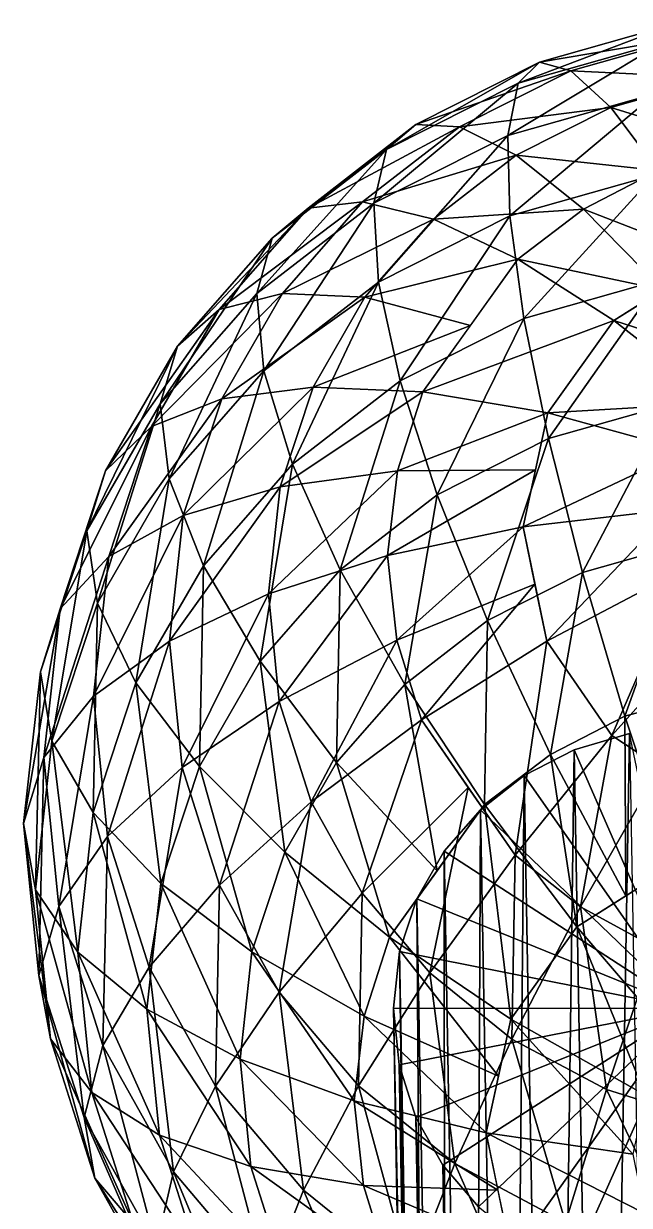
# Model space of a CAD drawing. Extents: x -23.6 to 25, y -17.9 to 25.9.
# Drawn here: x -23.63 to -21.387, y 2.967 to 7.347 of the extents above; entities that cross this region are included whole.
import ezdxf

# ---------------------------------------------------------------- set-up
doc = ezdxf.new("R2010")
doc.units = 0

msp = doc.modelspace()

# ---------------------------------------------------------------- linework, layer by layer
at = {"layer": 'Bras2_g7', "color": 2}
for points in [[(-21.59149, 4.65539, -34.85961), (-21.3869, 4.71582, -34.83514), (-21.48577, -1.27331, -21.11968)], [(-21.3869, 4.71582, -34.83514), (-21.59149, 4.65539, -34.85961), (-21.17218, 3.69622, -35.27673)], [(-21.28112, -1.21289, -21.09521), (-21.48577, -1.27331, -21.11968), (-21.3869, 4.71582, -34.83514)], [(-21.77685, 4.55969, -34.89947), (-21.59149, 4.65539, -34.85961), (-21.67114, -1.36907, -21.1596)], [(-21.59149, 4.65539, -34.85961), (-21.77685, 4.55969, -34.89947), (-21.17218, 3.69622, -35.27673)], [(-21.48577, -1.27331, -21.11968), (-21.67114, -1.36907, -21.1596), (-21.59149, 4.65539, -34.85961)], [(-21.17218, 3.69622, -35.27673), (-21.17218, 3.69622, -35.27673), (-21.59149, 4.65539, -34.85961)], [(-21.93853, 4.4328, -34.953), (-21.77685, 4.55969, -34.89947), (-21.83282, -1.49591, -21.21307)], [(-21.77685, 4.55969, -34.89947), (-21.93853, 4.4328, -34.953), (-21.17218, 3.69622, -35.27673)], [(-21.67114, -1.36907, -21.1596), (-21.83282, -1.49591, -21.21307), (-21.77685, 4.55969, -34.89947)], [(-21.17218, 3.69622, -35.27673), (-21.17218, 3.69622, -35.27673), (-21.77685, 4.55969, -34.89947)], [(-22.0722, 4.27893, -35.01837), (-21.93853, 4.4328, -34.953), (-21.96649, -1.64978, -21.27844)], [(-21.93853, 4.4328, -34.953), (-22.0722, 4.27893, -35.01837), (-21.17218, 3.69622, -35.27673)], [(-21.83282, -1.49591, -21.21307), (-21.96649, -1.64978, -21.27844), (-21.93853, 4.4328, -34.953)], [(-21.17218, 3.69622, -35.27673), (-21.17218, 3.69622, -35.27673), (-21.93853, 4.4328, -34.953)], [(-22.1734, 4.10229, -35.09381), (-22.0722, 4.27893, -35.01837), (-22.06762, -1.82641, -21.35388)], [(-22.0722, 4.27893, -35.01837), (-22.1734, 4.10229, -35.09381), (-21.17218, 3.69622, -35.27673)], [(-21.96649, -1.64978, -21.27844), (-22.06762, -1.82641, -21.35388), (-22.0722, 4.27893, -35.01837)], [(-21.17218, 3.69622, -35.27673), (-21.17218, 3.69622, -35.27673), (-22.0722, 4.27893, -35.01837)], [(-22.23773, 3.90704, -35.17755), (-22.1734, 4.10229, -35.09381), (-22.13195, -2.02166, -21.43762)], [(-22.1734, 4.10229, -35.09381), (-22.23773, 3.90704, -35.17755), (-21.17218, 3.69622, -35.27673)], [(-22.06762, -1.82641, -21.35388), (-22.13195, -2.02166, -21.43762), (-22.1734, 4.10229, -35.09381)], [(-21.17218, 3.69622, -35.27673), (-21.17218, 3.69622, -35.27673), (-22.1734, 4.10229, -35.09381)], [(-22.2608, 3.69738, -35.26782), (-22.23773, 3.90704, -35.17755), (-22.15502, -2.23132, -21.52795)], [(-22.23773, 3.90704, -35.17755), (-22.2608, 3.69738, -35.26782), (-21.17218, 3.69622, -35.27673)], [(-22.13195, -2.02166, -21.43762), (-22.15502, -2.23132, -21.52795), (-22.23773, 3.90704, -35.17755)], [(-21.17218, 3.69622, -35.27673), (-21.17218, 3.69622, -35.27673), (-22.23773, 3.90704, -35.17755)], [(-22.23962, 3.48767, -35.35852), (-22.2608, 3.69738, -35.26782), (-22.13391, -2.44104, -21.61859)], [(-22.15502, -2.23132, -21.52795), (-22.13391, -2.44104, -21.61859), (-22.2608, 3.69738, -35.26782)], [(-22.2608, 3.69738, -35.26782), (-22.23962, 3.48767, -35.35852), (-21.17218, 3.69622, -35.27673)], [(-21.17218, 3.69622, -35.27673), (-21.17218, 3.69622, -35.27673), (-22.2608, 3.69738, -35.26782)], [(-22.23962, 3.48767, -35.35852), (-22.17712, 3.29229, -35.44329), (-21.17218, 3.69622, -35.27673)], [(-21.17218, 3.69622, -35.27673), (-21.17218, 3.69622, -35.27673), (-22.23962, 3.48767, -35.35852)], [(-22.17712, 3.29229, -35.44329), (-22.07757, 3.11541, -35.52032), (-21.17218, 3.69622, -35.27673)], [(-21.17218, 3.69622, -35.27673), (-21.17218, 3.69622, -35.27673), (-22.17712, 3.29229, -35.44329)], [(-22.07757, 3.11541, -35.52032), (-21.94531, 2.9613, -35.58789), (-21.17218, 3.69622, -35.27673)], [(-21.17218, 3.69622, -35.27673), (-21.17218, 3.69622, -35.27673), (-22.07757, 3.11541, -35.52032)], [(-21.94531, 2.9613, -35.58789), (-21.78479, 2.83404, -35.64398), (-21.17218, 3.69622, -35.27673)], [(-21.17218, 3.69622, -35.27673), (-21.17218, 3.69622, -35.27673), (-21.94531, 2.9613, -35.58789)], [(-21.78479, 2.83404, -35.64398), (-21.60034, 2.73791, -35.68688), (-21.17218, 3.69622, -35.27673)], [(-21.17218, 3.69622, -35.27673), (-21.17218, 3.69622, -35.27673), (-21.78479, 2.83404, -35.64398)], [(-21.60034, 2.73791, -35.68688), (-21.39624, 2.67706, -35.71472), (-21.17218, 3.69622, -35.27673)], [(-21.17218, 3.69622, -35.27673), (-21.17218, 3.69622, -35.27673), (-21.60034, 2.73791, -35.68688)], [(-21.39624, 2.67706, -35.71472), (-21.17694, 2.6557, -35.72564), (-21.17218, 3.69622, -35.27673)], [(-21.17218, 3.69622, -35.27673), (-21.17218, 3.69622, -35.27673), (-21.39624, 2.67706, -35.71472)], [(-22.17712, 3.29229, -35.44329), (-22.23962, 3.48767, -35.35852), (-22.07135, -2.63647, -21.70336)], [(-22.13391, -2.44104, -21.61859), (-22.07135, -2.63647, -21.70336), (-22.23962, 3.48767, -35.35852)], [(-22.07757, 3.11541, -35.52032), (-22.17712, 3.29229, -35.44329), (-21.9718, -2.81329, -21.78045)], [(-22.07135, -2.63647, -21.70336), (-21.9718, -2.81329, -21.78045), (-22.17712, 3.29229, -35.44329)], [(-21.94531, 2.9613, -35.58789), (-22.07757, 3.11541, -35.52032), (-21.83959, -2.96746, -21.84796)], [(-21.9718, -2.81329, -21.78045), (-21.83959, -2.96746, -21.84796), (-22.07757, 3.11541, -35.52032)]]:
    msp.add_3dface(points, dxfattribs=at)
at = {"layer": 'Paume8', "color": 2}
for points in [[(-21.26214, 7.27795, -37.12164), (-21.79919, 7.12573, -37.20147), (-21.21466, 7.34692, -37.72033)], [(-21.71972, 7.20367, -37.79541), (-21.21466, 7.34692, -37.72033), (-21.79919, 7.12573, -37.20147)], [(-21.21466, 7.34692, -37.72033), (-21.71972, 7.20367, -37.79541), (-21.14898, 7.30096, -38.30828)], [(-21.28875, 7.08801, -36.52825), (-21.83691, 6.93261, -36.60968), (-21.26214, 7.27795, -37.12164)], [(-21.79919, 7.12573, -37.20147), (-21.26214, 7.27795, -37.12164), (-21.83691, 6.93261, -36.60968)], [(-21.60357, 7.17205, -38.37585), (-21.14898, 7.30096, -38.30828), (-21.71972, 7.20367, -37.79541)], [(-21.14898, 7.30096, -38.30828), (-21.60357, 7.17205, -38.37585), (-21.06774, 7.14624, -38.86932)], [(-21.79919, 7.12573, -37.20147), (-22.28564, 6.87988, -37.32031), (-21.71972, 7.20367, -37.79541)], [(-22.1773, 6.97253, -37.90716), (-21.71972, 7.20367, -37.79541), (-22.28564, 6.87988, -37.32031)], [(-21.71972, 7.20367, -37.79541), (-22.1773, 6.97253, -37.90716), (-21.60357, 7.17205, -38.37585)], [(-22.01531, 6.96405, -38.47637), (-21.60357, 7.17205, -38.37585), (-22.1773, 6.97253, -37.90716)], [(-21.60357, 7.17205, -38.37585), (-22.01531, 6.96405, -38.47637), (-21.45538, 7.03631, -38.92694)], [(-21.45538, 7.03631, -38.92694), (-21.06774, 7.14624, -38.86932), (-21.60357, 7.17205, -38.37585)], [(-21.06774, 7.14624, -38.86932), (-21.45538, 7.03631, -38.92694), (-20.97259, 6.88629, -39.38854)], [(-21.83691, 6.93261, -36.60968), (-22.33355, 6.6817, -36.73095), (-21.79919, 7.12573, -37.20147)], [(-22.28564, 6.87988, -37.32031), (-21.79919, 7.12573, -37.20147), (-22.33355, 6.6817, -36.73095)], [(-21.83691, 6.93261, -36.60968), (-21.28875, 7.08801, -36.52825), (-21.8291, 6.63427, -36.06213)], [(-21.29205, 6.78656, -35.98229), (-21.8291, 6.63427, -36.06213), (-21.28875, 7.08801, -36.52825)], [(-21.80651, 6.85888, -39.01269), (-21.45538, 7.03631, -38.92694), (-22.01531, 6.96405, -38.47637)], [(-21.45538, 7.03631, -38.92694), (-21.80651, 6.85888, -39.01269), (-21.28009, 6.802, -39.43304)], [(-21.28009, 6.802, -39.43304), (-20.97259, 6.88629, -39.38854), (-21.45538, 7.03631, -38.92694)], [(-22.28564, 6.87988, -37.32031), (-22.71002, 6.55139, -37.47314), (-22.1773, 6.97253, -37.90716)], [(-22.57641, 6.66351, -38.05096), (-22.1773, 6.97253, -37.90716), (-22.71002, 6.55139, -37.47314)], [(-22.1773, 6.97253, -37.90716), (-22.57641, 6.66351, -38.05096), (-22.01531, 6.96405, -38.47637)], [(-22.37451, 6.68597, -38.60577), (-22.01531, 6.96405, -38.47637), (-22.57641, 6.66351, -38.05096)], [(-22.01531, 6.96405, -38.47637), (-22.37451, 6.68597, -38.60577), (-21.80651, 6.85888, -39.01269)], [(-22.33355, 6.6817, -36.73095), (-21.83691, 6.93261, -36.60968), (-22.31561, 6.38848, -36.18096)], [(-21.8291, 6.63427, -36.06213), (-22.31561, 6.38848, -36.18096), (-21.83691, 6.93261, -36.60968)], [(-22.33355, 6.6817, -36.73095), (-22.76666, 6.34637, -36.88702), (-22.28564, 6.87988, -37.32031)], [(-22.71002, 6.55139, -37.47314), (-22.28564, 6.87988, -37.32031), (-22.76666, 6.34637, -36.88702)], [(-22.11279, 6.62176, -39.12304), (-21.80651, 6.85888, -39.01269), (-22.37451, 6.68597, -38.60577)], [(-21.80651, 6.85888, -39.01269), (-22.11279, 6.62176, -39.12304), (-21.55615, 6.65966, -39.5017)], [(-21.55615, 6.65966, -39.5017), (-21.28009, 6.802, -39.43304), (-21.80651, 6.85888, -39.01269)], [(-21.28009, 6.802, -39.43304), (-21.55615, 6.65966, -39.5017), (-21.08239, 6.47454, -39.87835)], [(-21.8291, 6.63427, -36.06213), (-21.29205, 6.78656, -35.98229), (-21.77758, 6.25451, -35.5949)], [(-21.27252, 6.3977, -35.51983), (-21.77758, 6.25451, -35.5949), (-21.29205, 6.78656, -35.98229)], [(-22.71002, 6.55139, -37.47314), (-23.06079, 6.151, -37.65509), (-22.57641, 6.66351, -38.05096)], [(-22.90631, 6.28698, -38.22204), (-22.57641, 6.66351, -38.05096), (-23.06079, 6.151, -37.65509)], [(-22.57641, 6.66351, -38.05096), (-22.90631, 6.28698, -38.22204), (-22.37451, 6.68597, -38.60577)], [(-22.67138, 6.3471, -38.75976), (-22.37451, 6.68597, -38.60577), (-22.90631, 6.28698, -38.22204)], [(-22.76666, 6.34637, -36.88702), (-22.33355, 6.6817, -36.73095), (-22.73999, 6.05993, -36.3338)], [(-22.31561, 6.38848, -36.18096), (-22.73999, 6.05993, -36.3338), (-22.33355, 6.6817, -36.73095)], [(-22.37451, 6.68597, -38.60577), (-22.67138, 6.3471, -38.75976), (-22.11279, 6.62176, -39.12304)], [(-21.79992, 6.47424, -39.58807), (-21.55615, 6.65966, -39.5017), (-22.11279, 6.62176, -39.12304)], [(-21.55615, 6.65966, -39.5017), (-21.79992, 6.47424, -39.58807), (-21.26336, 6.36047, -39.93231)], [(-21.26336, 6.36047, -39.93231), (-21.08239, 6.47454, -39.87835), (-21.55615, 6.65966, -39.5017)], [(-22.36596, 6.33282, -39.25433), (-22.11279, 6.62176, -39.12304), (-22.67138, 6.3471, -38.75976)], [(-22.11279, 6.62176, -39.12304), (-22.36596, 6.33282, -39.25433), (-21.79992, 6.47424, -39.58807)], [(-22.31561, 6.38848, -36.18096), (-21.8291, 6.63427, -36.06213), (-22.23516, 6.02331, -35.70666)], [(-21.77758, 6.25451, -35.5949), (-22.23516, 6.02331, -35.70666), (-21.8291, 6.63427, -36.06213)], [(-22.76666, 6.34637, -36.88702), (-23.12469, 5.93768, -37.07269), (-22.71002, 6.55139, -37.47314)], [(-23.06079, 6.151, -37.65509), (-22.71002, 6.55139, -37.47314), (-23.12469, 5.93768, -37.07269)], [(-21.97576, 6.22833, -39.69879), (-21.79992, 6.47424, -39.58807), (-22.36596, 6.33282, -39.25433)], [(-21.79992, 6.47424, -39.58807), (-22.15161, 5.98242, -39.80944), (-21.44427, 6.24633, -39.98626)], [(-21.44427, 6.24633, -39.98626), (-21.26336, 6.36047, -39.93231), (-21.79992, 6.47424, -39.58807)], [(-21.08239, 6.47454, -39.87835), (-21.44427, 6.24633, -39.98626), (-20.86718, 6.0595, -40.24713)], [(-21.77758, 6.25451, -35.5949), (-21.27252, 6.3977, -35.51983), (-21.6867, 5.80871, -35.21502)], [(-21.23211, 5.93756, -35.14746), (-21.6867, 5.80871, -35.21502), (-21.27252, 6.3977, -35.51983)], [(-22.73999, 6.05993, -36.3338), (-22.31561, 6.38848, -36.18096), (-22.63427, 5.71435, -35.8504)], [(-22.23516, 6.02331, -35.70666), (-22.63427, 5.71435, -35.8504), (-22.31561, 6.38848, -36.18096)], [(-22.90631, 6.28698, -38.22204), (-23.15606, 5.85302, -38.41577), (-22.67138, 6.3471, -38.75976)], [(-22.89617, 5.9566, -38.93408), (-22.67138, 6.3471, -38.75976), (-23.15606, 5.85302, -38.41577)], [(-23.12469, 5.93768, -37.07269), (-22.76666, 6.34637, -36.88702), (-23.09069, 5.6596, -36.51574)], [(-22.73999, 6.05993, -36.3338), (-23.09069, 5.6596, -36.51574), (-22.76666, 6.34637, -36.88702)], [(-22.67138, 6.3471, -38.75976), (-22.89617, 5.9566, -38.93408), (-22.36596, 6.33282, -39.25433)], [(-22.55761, 5.99981, -39.40301), (-22.36596, 6.33282, -39.25433), (-22.89617, 5.9566, -38.93408)], [(-22.36596, 6.33282, -39.25433), (-22.55761, 5.99981, -39.40301), (-21.97576, 6.22833, -39.69879)], [(-23.06079, 6.151, -37.65509), (-23.32629, 5.68963, -37.86108), (-22.90631, 6.28698, -38.22204)], [(-23.15606, 5.85302, -38.41577), (-22.90631, 6.28698, -38.22204), (-23.32629, 5.68963, -37.86108)], [(-22.15161, 5.98242, -39.80944), (-21.97576, 6.22833, -39.69879), (-22.55761, 5.99981, -39.40301)], [(-22.23516, 6.02331, -35.70666), (-21.77758, 6.25451, -35.5949), (-22.09844, 5.60064, -35.31555)], [(-21.68914, 5.90399, -40.14038), (-21.44427, 6.24633, -39.98626), (-22.15161, 5.98242, -39.80944)], [(-21.6867, 5.80871, -35.21502), (-22.09844, 5.60064, -35.31555), (-21.77758, 6.25451, -35.5949)], [(-21.44427, 6.24633, -39.98626), (-21.68914, 5.90399, -40.14038), (-21.05456, 5.94134, -40.30303)], [(-21.05456, 5.94134, -40.30303), (-20.86718, 6.0595, -40.24713), (-21.44427, 6.24633, -39.98626)], [(-23.12469, 5.93768, -37.07269), (-23.39575, 5.46673, -37.28295), (-23.06079, 6.151, -37.65509)], [(-23.32629, 5.68963, -37.86108), (-23.06079, 6.151, -37.65509), (-23.39575, 5.46673, -37.28295)], [(-23.09069, 5.6596, -36.51574), (-22.73999, 6.05993, -36.3338), (-22.96417, 5.33776, -36.02148)], [(-22.63427, 5.71435, -35.8504), (-22.96417, 5.33776, -36.02148), (-22.73999, 6.05993, -36.3338)], [(-22.63427, 5.71435, -35.8504), (-22.23516, 6.02331, -35.70666), (-22.45764, 5.32257, -35.44494)], [(-22.09844, 5.60064, -35.31555), (-22.45764, 5.32257, -35.44494), (-22.23516, 6.02331, -35.70666)], [(-22.89617, 5.9566, -38.93408), (-23.03906, 5.52362, -39.12463), (-22.55761, 5.99981, -39.40301)], [(-22.6795, 5.63061, -39.56549), (-22.55761, 5.99981, -39.40301), (-23.03906, 5.52362, -39.12463)], [(-22.55761, 5.99981, -39.40301), (-22.6795, 5.63061, -39.56549), (-22.15161, 5.98242, -39.80944)], [(-22.2453, 5.68951, -39.93823), (-22.15161, 5.98242, -39.80944), (-22.6795, 5.63061, -39.56549)], [(-22.15161, 5.98242, -39.80944), (-22.2453, 5.68951, -39.93823), (-21.68914, 5.90399, -40.14038)], [(-23.39575, 5.46673, -37.28295), (-23.12469, 5.93768, -37.07269), (-23.35626, 5.19818, -36.72167)], [(-23.09069, 5.6596, -36.51574), (-23.35626, 5.19818, -36.72167), (-23.12469, 5.93768, -37.07269)], [(-23.15606, 5.85302, -38.41577), (-23.31488, 5.37194, -38.62744), (-22.89617, 5.9566, -38.93408)], [(-23.03906, 5.52362, -39.12463), (-22.89617, 5.9566, -38.93408), (-23.31488, 5.37194, -38.62744)], [(-21.18139, 5.76409, -40.38281), (-21.05456, 5.94134, -40.30303), (-21.68914, 5.90399, -40.14038)], [(-21.6867, 5.80871, -35.21502), (-21.23211, 5.93756, -35.14746), (-21.56048, 5.31201, -34.92944)], [(-21.17291, 5.42193, -34.87182), (-21.56048, 5.31201, -34.92944), (-21.23211, 5.93756, -35.14746)], [(-21.73474, 5.69293, -40.2326), (-21.68914, 5.90399, -40.14038), (-22.2453, 5.68951, -39.93823)], [(-21.68914, 5.90399, -40.14038), (-21.78027, 5.48187, -40.32489), (-21.18139, 5.76409, -40.38281)], [(-23.32629, 5.68963, -37.86108), (-23.49517, 5.17816, -38.08612), (-23.15606, 5.85302, -38.41577)], [(-23.31488, 5.37194, -38.62744), (-23.15606, 5.85302, -38.41577), (-23.49517, 5.17816, -38.08612)], [(-22.09844, 5.60064, -35.31555), (-21.6867, 5.80871, -35.21502), (-21.91168, 5.13464, -35.01519)], [(-21.56048, 5.31201, -34.92944), (-21.91168, 5.13464, -35.01519), (-21.6867, 5.80871, -35.21502)], [(-21.22851, 5.54553, -40.47833), (-21.18139, 5.76409, -40.38281), (-21.78027, 5.48187, -40.32489)], [(-22.96417, 5.33776, -36.02148), (-22.63427, 5.71435, -35.8504), (-22.75451, 4.9837, -35.59893)], [(-22.45764, 5.32257, -35.44494), (-22.75451, 4.9837, -35.59893), (-22.63427, 5.71435, -35.8504)], [(-23.39575, 5.46673, -37.28295), (-23.56811, 4.94464, -37.51269), (-23.32629, 5.68963, -37.86108)], [(-23.49517, 5.17816, -38.08612), (-23.32629, 5.68963, -37.86108), (-23.56811, 4.94464, -37.51269)], [(-23.35626, 5.19818, -36.72167), (-23.09069, 5.6596, -36.51574), (-23.21392, 4.90386, -36.21527)], [(-22.96417, 5.33776, -36.02148), (-23.21392, 4.90386, -36.21527), (-23.09069, 5.6596, -36.51574)], [(-22.6795, 5.63061, -39.56549), (-22.7232, 5.23303, -39.73809), (-22.2453, 5.68951, -39.93823)], [(-22.28253, 5.37609, -40.0744), (-22.2453, 5.68951, -39.93823), (-22.7232, 5.23303, -39.73809)], [(-22.2453, 5.68951, -39.93823), (-22.28253, 5.37609, -40.0744), (-21.73474, 5.69293, -40.2326)], [(-21.78027, 5.48187, -40.32489), (-21.73474, 5.69293, -40.2326), (-22.28253, 5.37609, -40.0744)], [(-23.03906, 5.52362, -39.12463), (-23.09033, 5.05737, -39.32708), (-22.6795, 5.63061, -39.56549)], [(-22.7232, 5.23303, -39.73809), (-22.6795, 5.63061, -39.56549), (-23.09033, 5.05737, -39.32708)], [(-22.45764, 5.32257, -35.44494), (-22.09844, 5.60064, -35.31555), (-22.21795, 4.89752, -35.12554)], [(-21.91168, 5.13464, -35.01519), (-22.21795, 4.89752, -35.12554), (-22.09844, 5.60064, -35.31555)], [(-23.31488, 5.37194, -38.62744), (-23.37182, 4.85388, -38.85241), (-23.03906, 5.52362, -39.12463)], [(-23.09033, 5.05737, -39.32708), (-23.03906, 5.52362, -39.12463), (-23.37182, 4.85388, -38.85241)], [(-21.78027, 5.48187, -40.32489), (-21.69305, 5.05737, -40.50567), (-21.22851, 5.54553, -40.47833)], [(-21.18341, 5.3258, -40.57196), (-21.22851, 5.54553, -40.47833), (-21.69305, 5.05737, -40.50567)], [(-22.28253, 5.37609, -40.0744), (-22.24822, 5.06176, -40.2091), (-21.78027, 5.48187, -40.32489)], [(-21.73669, 5.26965, -40.41528), (-21.78027, 5.48187, -40.32489), (-22.24822, 5.06176, -40.2091)], [(-23.56811, 4.94464, -37.51269), (-23.39575, 5.46673, -37.28295), (-23.52508, 4.6867, -36.94677)], [(-23.35626, 5.19818, -36.72167), (-23.52508, 4.6867, -36.94677), (-23.39575, 5.46673, -37.28295)], [(-21.56048, 5.31201, -34.92944), (-21.17291, 5.42193, -34.87182), (-21.40332, 4.77996, -34.74523)], [(-21.09588, 4.86425, -34.70074), (-21.40332, 4.77996, -34.74523), (-21.17291, 5.42193, -34.87182)], [(-23.49517, 5.17816, -38.08612), (-23.55572, 4.62731, -38.32531), (-23.31488, 5.37194, -38.62744)], [(-23.37182, 4.85388, -38.85241), (-23.31488, 5.37194, -38.62744), (-23.55572, 4.62731, -38.32531)], [(-22.7232, 5.23303, -39.73809), (-22.68316, 4.83435, -39.90899), (-22.28253, 5.37609, -40.0744)], [(-22.24822, 5.06176, -40.2091), (-22.28253, 5.37609, -40.0744), (-22.68316, 4.83435, -39.90899)], [(-23.21392, 4.90386, -36.21527), (-22.96417, 5.33776, -36.02148), (-22.9793, 4.5932, -35.77325)], [(-22.75451, 4.9837, -35.59893), (-22.9793, 4.5932, -35.77325), (-22.96417, 5.33776, -36.02148)], [(-22.75451, 4.9837, -35.59893), (-22.45764, 5.32257, -35.44494), (-22.47106, 4.60852, -35.25683)], [(-22.21795, 4.89752, -35.12554), (-22.47106, 4.60852, -35.25683), (-22.45764, 5.32257, -35.44494)], [(-21.91168, 5.13464, -35.01519), (-21.56048, 5.31201, -34.92944), (-21.67944, 4.63763, -34.8139)], [(-21.69305, 5.05737, -40.50567), (-21.45135, 4.70843, -40.64984), (-21.18341, 5.3258, -40.57196)], [(-21.40332, 4.77996, -34.74523), (-21.67944, 4.63763, -34.8139), (-21.56048, 5.31201, -34.92944)], [(-21.05822, 5.14514, -40.64654), (-21.18341, 5.3258, -40.57196), (-21.45135, 4.70843, -40.64984)], [(-22.24822, 5.06176, -40.2091), (-22.15722, 4.76641, -40.3341), (-21.73669, 5.26965, -40.41528)], [(-21.69305, 5.05737, -40.50567), (-21.73669, 5.26965, -40.41528), (-22.15722, 4.76641, -40.3341)], [(-23.09033, 5.05737, -39.32708), (-23.04339, 4.58984, -39.52746), (-22.7232, 5.23303, -39.73809)], [(-22.68316, 4.83435, -39.90899), (-22.7232, 5.23303, -39.73809), (-23.04339, 4.58984, -39.52746)], [(-23.56811, 4.94464, -37.51269), (-23.62994, 4.38238, -37.75683), (-23.49517, 5.17816, -38.08612)], [(-23.55572, 4.62731, -38.32531), (-23.49517, 5.17816, -38.08612), (-23.62994, 4.38238, -37.75683)], [(-23.52508, 4.6867, -36.94677), (-23.35626, 5.19818, -36.72167), (-23.37274, 4.42279, -36.42694)], [(-23.21392, 4.90386, -36.21527), (-23.37274, 4.42279, -36.42694), (-23.35626, 5.19818, -36.72167)], [(-22.21795, 4.89752, -35.12554), (-21.91168, 5.13464, -35.01519), (-21.92315, 4.45214, -34.90026)], [(-21.67944, 4.63763, -34.8139), (-21.92315, 4.45214, -34.90026), (-21.91168, 5.13464, -35.01519)], [(-21.45135, 4.70843, -40.64984), (-21.09161, 4.47058, -40.74298), (-21.05822, 5.14514, -40.64654)], [(-23.37182, 4.85388, -38.85241), (-23.31964, 4.33441, -39.07513), (-23.09033, 5.05737, -39.32708)], [(-23.04339, 4.58984, -39.52746), (-23.09033, 5.05737, -39.32708), (-23.31964, 4.33441, -39.07513)], [(-22.68316, 4.83435, -39.90899), (-22.56469, 4.46191, -40.06652), (-22.24822, 5.06176, -40.2091)], [(-22.15722, 4.76641, -40.3341), (-22.24822, 5.06176, -40.2091), (-22.56469, 4.46191, -40.06652)], [(-22.15722, 4.76641, -40.3341), (-21.81005, 4.26519, -40.54113), (-21.69305, 5.05737, -40.50567)], [(-21.45135, 4.70843, -40.64984), (-21.69305, 5.05737, -40.50567), (-21.81005, 4.26519, -40.54113)], [(-22.9793, 4.5932, -35.77325), (-22.75451, 4.9837, -35.59893), (-22.66278, 4.27551, -35.40551)], [(-22.47106, 4.60852, -35.25683), (-22.66278, 4.27551, -35.40551), (-22.75451, 4.9837, -35.59893)], [(-23.62994, 4.38238, -37.75683), (-23.56811, 4.94464, -37.51269), (-23.58569, 4.13586, -37.18597)], [(-23.52508, 4.6867, -36.94677), (-23.58569, 4.13586, -37.18597), (-23.56811, 4.94464, -37.51269)], [(-23.37274, 4.42279, -36.42694), (-23.21392, 4.90386, -36.21527), (-23.12219, 4.16021, -35.9638)], [(-22.9793, 4.5932, -35.77325), (-23.12219, 4.16021, -35.9638), (-23.21392, 4.90386, -36.21527)], [(-22.47106, 4.60852, -35.25683), (-22.21795, 4.89752, -35.12554), (-22.09906, 4.20629, -35.01098)], [(-21.92315, 4.45214, -34.90026), (-22.09906, 4.20629, -35.01098), (-22.21795, 4.89752, -35.12554)], [(-21.40332, 4.77996, -34.74523), (-21.09588, 4.86425, -34.70074), (-21.21936, 4.22766, -34.66931)], [(-23.55572, 4.62731, -38.32531), (-23.50024, 4.07495, -38.56213), (-23.37182, 4.85388, -38.85241)], [(-23.31964, 4.33441, -39.07513), (-23.37182, 4.85388, -38.85241), (-23.50024, 4.07495, -38.56213)], [(-23.04339, 4.58984, -39.52746), (-22.90447, 4.15313, -39.71221), (-22.68316, 4.83435, -39.90899)], [(-22.56469, 4.46191, -40.06652), (-22.68316, 4.83435, -39.90899), (-22.90447, 4.15313, -39.71221)], [(-21.67944, 4.63763, -34.8139), (-21.40332, 4.77996, -34.74523), (-21.40032, 4.11358, -34.72326)], [(-21.21936, 4.22766, -34.66931), (-21.40032, 4.11358, -34.72326), (-21.40332, 4.77996, -34.74523)], [(-22.56469, 4.46191, -40.06652), (-22.37615, 4.12384, -40.20739), (-22.15722, 4.76641, -40.3341)], [(-21.98364, 4.5158, -40.43762), (-22.15722, 4.76641, -40.3341), (-22.37615, 4.12384, -40.20739)], [(-21.81005, 4.26519, -40.54113), (-21.56805, 4.0733, -40.61761), (-21.45135, 4.70843, -40.64984)], [(-21.27148, 4.58953, -40.69635), (-21.45135, 4.70843, -40.64984), (-21.56805, 4.0733, -40.61761)], [(-23.58569, 4.13586, -37.18597), (-23.52508, 4.6867, -36.94677), (-23.42968, 3.90472, -36.65191)], [(-23.37274, 4.42279, -36.42694), (-23.42968, 3.90472, -36.65191), (-23.52508, 4.6867, -36.94677)], [(-23.62994, 4.38238, -37.75683), (-23.5733, 3.81854, -37.99853), (-23.55572, 4.62731, -38.32531)], [(-23.50024, 4.07495, -38.56213), (-23.55572, 4.62731, -38.32531), (-23.5733, 3.81854, -37.99853)], [(-22.66278, 4.27551, -35.40551), (-22.47106, 4.60852, -35.25683), (-22.2749, 3.96038, -35.12164)], [(-22.09906, 4.20629, -35.01098), (-22.2749, 3.96038, -35.12164), (-22.47106, 4.60852, -35.25683)], [(-21.92315, 4.45214, -34.90026), (-21.67944, 4.63763, -34.8139), (-21.58129, 3.99945, -34.77722)], [(-21.40032, 4.11358, -34.72326), (-21.58129, 3.99945, -34.77722), (-21.67944, 4.63763, -34.8139)], [(-23.31964, 4.33441, -39.07513), (-23.16528, 3.84906, -39.28039), (-23.04339, 4.58984, -39.52746)], [(-22.90447, 4.15313, -39.71221), (-23.04339, 4.58984, -39.52746), (-23.16528, 3.84906, -39.28039)], [(-23.12219, 4.16021, -35.9638), (-22.9793, 4.5932, -35.77325), (-22.78466, 3.90631, -35.56799)], [(-22.66278, 4.27551, -35.40551), (-22.78466, 3.90631, -35.56799), (-22.9793, 4.5932, -35.77325)], [(-21.56805, 4.0733, -40.61761), (-21.29333, 3.92352, -40.67498), (-21.27148, 4.58953, -40.69635)], [(-22.37615, 4.12384, -40.20739), (-22.12567, 3.82806, -40.32843), (-21.98364, 4.5158, -40.43762)], [(-21.81005, 4.26519, -40.54113), (-21.98364, 4.5158, -40.43762), (-22.12567, 3.82806, -40.32843)], [(-22.90447, 4.15313, -39.71221), (-22.68328, 3.75665, -39.87744), (-22.56469, 4.46191, -40.06652)], [(-22.37615, 4.12384, -40.20739), (-22.56469, 4.46191, -40.06652), (-22.68328, 3.75665, -39.87744)], [(-22.2749, 3.96038, -35.12164), (-21.92315, 4.45214, -34.90026), (-21.82617, 3.6571, -34.93139)], [(-21.58129, 3.99945, -34.77722), (-21.82617, 3.6571, -34.93139), (-21.92315, 4.45214, -34.90026)], [(-23.5733, 3.81854, -37.99853), (-23.62994, 4.38238, -37.75683), (-23.53021, 3.58349, -37.42279)], [(-23.58569, 4.13586, -37.18597), (-23.53021, 3.58349, -37.42279), (-23.62994, 4.38238, -37.75683)], [(-23.42968, 3.90472, -36.65191), (-23.37274, 4.42279, -36.42694), (-23.17346, 3.69396, -36.16625)], [(-23.12219, 4.16021, -35.9638), (-23.17346, 3.69396, -36.16625), (-23.37274, 4.42279, -36.42694)], [(-23.50024, 4.07495, -38.56213), (-23.33612, 3.55895, -38.78033), (-23.31964, 4.33441, -39.07513)], [(-23.16528, 3.84906, -39.28039), (-23.31964, 4.33441, -39.07513), (-23.33612, 3.55895, -38.78033)], [(-22.78466, 3.90631, -35.56799), (-22.66278, 4.27551, -35.40551), (-22.36859, 3.66748, -35.25042)], [(-22.2749, 3.96038, -35.12164), (-22.36859, 3.66748, -35.25042), (-22.66278, 4.27551, -35.40551)], [(-22.12567, 3.82806, -40.32843), (-21.82159, 3.58276, -40.4262), (-21.81005, 4.26519, -40.54113)], [(-21.56805, 4.0733, -40.61761), (-21.81005, 4.26519, -40.54113), (-21.82159, 3.58276, -40.4262)], [(-21.58129, 3.99945, -34.77722), (-21.21936, 4.22766, -34.66931), (-21.20025, 3.55242, -34.76458)], [(-23.53021, 3.58349, -37.42279), (-23.58569, 4.13586, -37.18597), (-23.3775, 3.38519, -36.87457)], [(-23.42968, 3.90472, -36.65191), (-23.3775, 3.38519, -36.87457), (-23.58569, 4.13586, -37.18597)], [(-23.17346, 3.69396, -36.16625), (-23.12219, 4.16021, -35.9638), (-22.82836, 3.50872, -35.7406)], [(-23.16528, 3.84906, -39.28039), (-22.91955, 3.4085, -39.46398), (-22.90447, 4.15313, -39.71221)], [(-22.78466, 3.90631, -35.56799), (-22.82836, 3.50872, -35.7406), (-23.12219, 4.16021, -35.9638)], [(-22.68328, 3.75665, -39.87744), (-22.90447, 4.15313, -39.71221), (-22.91955, 3.4085, -39.46398)], [(-22.68328, 3.75665, -39.87744), (-22.38958, 3.40979, -40.01928), (-22.37615, 4.12384, -40.20739)], [(-22.12567, 3.82806, -40.32843), (-22.37615, 4.12384, -40.20739), (-22.38958, 3.40979, -40.01928)], [(-23.5733, 3.81854, -37.99853), (-23.40576, 3.29187, -38.22131), (-23.50024, 4.07495, -38.56213)], [(-23.33612, 3.55895, -38.78033), (-23.50024, 4.07495, -38.56213), (-23.40576, 3.29187, -38.22131)], [(-21.82159, 3.58276, -40.4262), (-21.4721, 3.39587, -40.49761), (-21.56805, 4.0733, -40.61761)], [(-21.29333, 3.92352, -40.67498), (-21.56805, 4.0733, -40.61761), (-21.4721, 3.39587, -40.49761)], [(-21.82617, 3.6571, -34.93139), (-21.58129, 3.99945, -34.77722), (-21.32702, 3.37512, -34.84442)], [(-21.20025, 3.55242, -34.76458), (-21.32702, 3.37512, -34.84442), (-21.58129, 3.99945, -34.77722)], [(-22.36859, 3.66748, -35.25042), (-22.2749, 3.96038, -35.12164), (-21.87176, 3.44604, -35.02362)], [(-21.82617, 3.6571, -34.93139), (-21.87176, 3.44604, -35.02362), (-22.2749, 3.96038, -35.12164)], [(-23.3775, 3.38519, -36.87457), (-23.42968, 3.90472, -36.65191), (-23.12646, 3.2265, -36.36669)], [(-23.17346, 3.69396, -36.16625), (-23.12646, 3.2265, -36.36669), (-23.42968, 3.90472, -36.65191)], [(-22.82836, 3.50872, -35.7406), (-22.78466, 3.90631, -35.56799), (-22.40582, 3.35406, -35.38659)], [(-22.36859, 3.66748, -35.25042), (-22.40582, 3.35406, -35.38659), (-22.78466, 3.90631, -35.56799)], [(-21.4721, 3.39587, -40.49761), (-21.08557, 3.27557, -40.5393), (-21.29333, 3.92352, -40.67498)], [(-23.40576, 3.29187, -38.22131), (-23.5733, 3.81854, -37.99853), (-23.36608, 3.0675, -37.64099)], [(-23.53021, 3.58349, -37.42279), (-23.36608, 3.0675, -37.64099), (-23.5733, 3.81854, -37.99853)], [(-23.33612, 3.55895, -38.78033), (-23.07482, 3.09051, -38.97552), (-23.16528, 3.84906, -39.28039)], [(-22.91955, 3.4085, -39.46398), (-23.16528, 3.84906, -39.28039), (-23.07482, 3.09051, -38.97552)], [(-22.38958, 3.40979, -40.01928), (-22.03302, 3.12213, -40.13403), (-22.12567, 3.82806, -40.32843)], [(-21.82159, 3.58276, -40.4262), (-22.12567, 3.82806, -40.32843), (-22.03302, 3.12213, -40.13403)], [(-22.91955, 3.4085, -39.46398), (-22.5932, 3.02307, -39.62164), (-22.68328, 3.75665, -39.87744)], [(-22.38958, 3.40979, -40.01928), (-22.68328, 3.75665, -39.87744), (-22.5932, 3.02307, -39.62164)], [(-23.12646, 3.2265, -36.36669), (-23.17346, 3.69396, -36.16625), (-22.78833, 3.1101, -35.91149)], [(-22.82836, 3.50872, -35.7406), (-22.78833, 3.1101, -35.91149), (-23.17346, 3.69396, -36.16625)], [(-22.40582, 3.35406, -35.38659), (-22.36859, 3.66748, -35.25042), (-21.91729, 3.23498, -35.11584)], [(-21.87176, 3.44604, -35.02362), (-21.91729, 3.23498, -35.11584), (-22.36859, 3.66748, -35.25042)], [(-21.91729, 3.23498, -35.11584), (-21.82617, 3.6571, -34.93139), (-21.3742, 3.15661, -34.93988)], [(-21.32702, 3.37512, -34.84442), (-21.3742, 3.15661, -34.93988), (-21.82617, 3.6571, -34.93139)], [(-23.36608, 3.0675, -37.64099), (-23.53021, 3.58349, -37.42279), (-23.22314, 2.8999, -37.07989)], [(-23.3775, 3.38519, -36.87457), (-23.22314, 2.8999, -37.07989), (-23.53021, 3.58349, -37.42279)], [(-23.40576, 3.29187, -38.22131), (-23.13909, 2.81372, -38.42053), (-23.33612, 3.55895, -38.78033)], [(-23.07482, 3.09051, -38.97552), (-23.33612, 3.55895, -38.78033), (-23.13909, 2.81372, -38.42053)], [(-22.03302, 3.12213, -40.13403), (-21.62322, 2.90301, -40.21777), (-21.82159, 3.58276, -40.4262)], [(-21.4721, 3.39587, -40.49761), (-21.82159, 3.58276, -40.4262), (-21.62322, 2.90301, -40.21777)], [(-22.78833, 3.1101, -35.91149), (-22.82836, 3.50872, -35.7406), (-22.37145, 3.03973, -35.5213)], [(-22.40582, 3.35406, -35.38659), (-22.37145, 3.03973, -35.5213), (-22.82836, 3.50872, -35.7406)], [(-23.22314, 2.8999, -37.07989), (-23.3775, 3.38519, -36.87457), (-22.98754, 2.78973, -36.55139)], [(-23.12646, 3.2265, -36.36669), (-22.98754, 2.78973, -36.55139), (-23.3775, 3.38519, -36.87457)], [(-23.07482, 3.09051, -38.97552), (-22.72784, 2.68072, -39.14312), (-22.91955, 3.4085, -39.46398)], [(-22.5932, 3.02307, -39.62164), (-22.91955, 3.4085, -39.46398), (-22.72784, 2.68072, -39.14312)], [(-22.5932, 3.02307, -39.62164), (-22.19696, 2.70343, -39.74908), (-22.38958, 3.40979, -40.01928)], [(-22.03302, 3.12213, -40.13403), (-22.38958, 3.40979, -40.01928), (-22.19696, 2.70343, -39.74908)], [(-21.62322, 2.90301, -40.21777), (-21.16992, 2.7619, -40.26666), (-21.4721, 3.39587, -40.49761)], [(-21.08557, 3.27557, -40.5393), (-21.4721, 3.39587, -40.49761), (-21.16992, 2.7619, -40.26666)], [(-22.37145, 3.03973, -35.5213), (-22.40582, 3.35406, -35.38659), (-21.87365, 3.02276, -35.20623)], [(-21.91729, 3.23498, -35.11584), (-21.87365, 3.02276, -35.20623), (-22.40582, 3.35406, -35.38659)], [(-23.13909, 2.81372, -38.42053), (-23.40576, 3.29187, -38.22131), (-23.10479, 2.59906, -37.83618)], [(-23.36608, 3.0675, -37.64099), (-23.10479, 2.59906, -37.83618), (-23.40576, 3.29187, -38.22131)], [(-22.98754, 2.78973, -36.55139), (-23.12646, 3.2265, -36.36669), (-22.66986, 2.7376, -36.06903)], [(-22.78833, 3.1101, -35.91149), (-22.66986, 2.7376, -36.06903), (-23.12646, 3.2265, -36.36669)], [(-21.83007, 2.81054, -35.29663), (-21.91729, 3.23498, -35.11584), (-21.32904, 2.93682, -35.0335)], [(-21.3742, 3.15661, -34.93988), (-21.32904, 2.93682, -35.0335), (-21.91729, 3.23498, -35.11584)], [(-22.66986, 2.7376, -36.06903), (-22.78833, 3.1101, -35.91149), (-22.28051, 2.74438, -35.6463)], [(-22.37145, 3.03973, -35.5213), (-22.28051, 2.74438, -35.6463), (-22.78833, 3.1101, -35.91149)], [(-22.19696, 2.70343, -39.74908), (-21.74157, 2.45996, -39.8421), (-22.03302, 3.12213, -40.13403)], [(-21.62322, 2.90301, -40.21777), (-22.03302, 3.12213, -40.13403), (-21.74157, 2.45996, -39.8421)], [(-23.10479, 2.59906, -37.83618), (-23.36608, 3.0675, -37.64099), (-22.97741, 2.45935, -37.26342)], [(-23.22314, 2.8999, -37.07989), (-22.97741, 2.45935, -37.26342), (-23.36608, 3.0675, -37.64099)], [(-23.13909, 2.81372, -38.42053), (-22.78491, 2.39544, -38.59167), (-23.07482, 3.09051, -38.97552)], [(-22.72784, 2.68072, -39.14312), (-23.07482, 3.09051, -38.97552), (-22.78491, 2.39544, -38.59167)], [(-22.72784, 2.68072, -39.14312), (-22.30657, 2.34088, -39.27868), (-22.5932, 3.02307, -39.62164)], [(-22.19696, 2.70343, -39.74908), (-22.5932, 3.02307, -39.62164), (-22.30657, 2.34088, -39.27868)], [(-22.28051, 2.74438, -35.6463), (-22.37145, 3.03973, -35.5213), (-21.83007, 2.81054, -35.29663)], [(-21.87365, 3.02276, -35.20623), (-21.83007, 2.81054, -35.29663), (-22.37145, 3.03973, -35.5213)]]:
    msp.add_3dface(points, dxfattribs=at)

doc.saveas('drawing.dxf')
